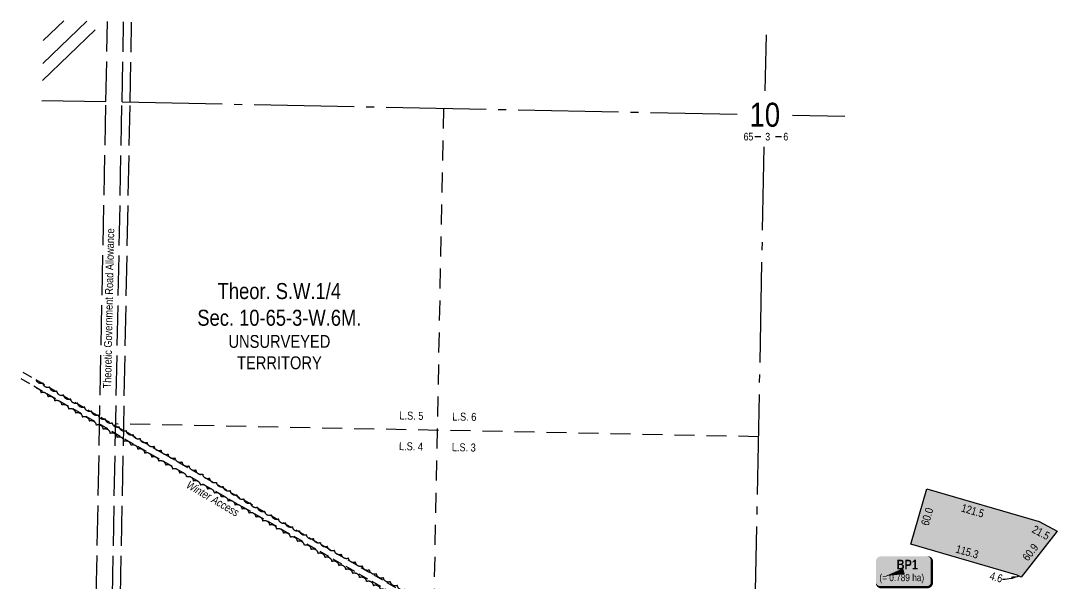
# Model space of a CAD drawing. Extents: x 410869 to 416967, y 6049756 to 6052439.
# Drawn here: x 410894 to 412189, y 6051736 to 6052439 of the extents above; entities that cross this region are included whole.
import ezdxf
from ezdxf.enums import TextEntityAlignment as Align

# ---------------------------------------------------------------- set-up
doc = ezdxf.new("R2010")
doc.units = 0
doc.header["$LTSCALE"] = 5
for name, pattern in [('0', [1, 1, 0]), ('foc-ACCESSROAD', [3.75, 2.5, -1.25]), ('foc-LSD', [8, 5, -3]), ('foc-QUARTERLINE', [33, 25, -3, 2, -3]), ('foc-UNSURVEYED', [12.5, 10, -2.5])]:
    doc.linetypes.add(name, pattern=pattern)
for name, color, linetype in [('10', 1, 'Continuous'), ('9', 3, 'Continuous'), ('C-AR', 13, 'foc-ACCESSROAD'), ('C-SYMBOL', 7, 'Continuous'), ('F-RW', 190, 'Continuous'), ('L-QSEC', 8, 'foc-QUARTERLINE'), ('L-ROAD-T', 7, 'Continuous'), ('L-SECLBL', 7, 'Continuous'), ('L-SECTION-LSD', 7, 'foc-LSD'), ('L-UNS-T', 3, 'Continuous'), ('L-USEC', 7, 'foc-UNSURVEYED'), ('P-TEMP-BLOCKS', 250, 'Continuous'), ('P-TEMP-H', 41, 'Continuous'), ('P-TEMP_BORROW PIT', 46, 'Continuous'), ('T-BUSH', 110, '0')]:
    doc.layers.add(name, color=color, linetype=linetype)
doc.layers.add('P-TEMP-T', color=46, linetype='Continuous', lineweight=18)
doc.layers.add('T-TEXT', color=48, linetype='Continuous', lineweight=18)
doc.styles.add('100L', font='ARIALN.TTF', dxfattribs={"height": 11})
doc.styles.add('175L', font='ARIALN.TTF', dxfattribs={"height": 20})
doc.styles.add('80', font='ARIALN.TTF', dxfattribs={"height": 10})
doc.styles.add('80CG', font='ARIALN.TTF', dxfattribs={"height": 10})
doc.styles.add('80L', font='ARIALN.TTF', dxfattribs={"height": 10})
doc.styles.add('BOLD', font='ARIALNB.TTF')
doc.styles.add('SIMPLEX', font='ARIALN.TTF')
doc.styles.get("Standard").update_dxf_attribs({"font": 'ARIALN.TTF'})
doc.dimstyles.new('Compass 5 000', dxfattribs={"dimscale": 5, "dimtxt": 9, "dimasz": 2, "dimexe": 0.2, "dimexo": 0.0625, "dimgap": 0.5, "dimtad": 0, "dimtih": 1, "dimtoh": 1, "dimzin": 0, "dimdsep": 46, "dimtxsty": '80CG', "dimcen": 0.1, "dimse1": 1, "dimse2": 1, "dimclrd": 256, "dimclrt": 256, "dimaunit": 1, "dimadec": 4, "dimazin": 0, "dimtfac": 0.06, "dimtofl": 0, "dimtmove": 0, "dimatfit": 1, "dimfxl": 0.2, "dimtolj": 1, "dimtzin": 0, "dimlwd": -1, "dimarcsym": 0})

# ---------------------------------------------------------------- blocks, each defined once
blk = doc.blocks.new('L-SECLBL')
at = {"layer": '9', "color": 7}
for p, q in [((-5.082139060913505, -27.83004804289613), (-12.28857354467345, -27.83004804289613)), ((20.70431141927111, -27.83004804289613), (13.49787693551116, -27.83004804289613))]:
    blk.add_line(p, q, dxfattribs=at)
at = {"layer": '10', "color": 2, "style": 'SIMPLEX'}
blk.add_attdef('SEC', text='', height=30, dxfattribs=at).set_placement((0, 0), align=Align.MIDDLE)
at = {"layer": '10', "color": 5, "style": '80L'}
blk.add_attdef('TWP', text='', height=9.5, dxfattribs=at).set_placement((-14.43410290347765, -27.36845155570791), align=Align.MIDDLE_RIGHT)
blk.add_attdef('RGE', text='', height=9.5, dxfattribs=at).set_placement((3.622123863462547, -27.36845155570791), align=Align.MIDDLE_CENTER)
blk.add_attdef('MER', text='', height=9.5, dxfattribs=at).set_placement((23.16775162027989, -27.36845155570791), align=Align.MIDDLE_LEFT)
blk = doc.blocks.new('*U246')
at = {"true_color": 0xff8aff}
h = blk.add_hatch(color=211, dxfattribs=at)
edge = h.paths.add_edge_path()
edge.add_line((-28.99999999999999, -20), (28.99999999999999, -20))
edge.add_arc((28.99999999999999, -14), 6, 270, 360)
edge.add_line((34.99999999999999, -14), (34.99999999999999, 12.5))
edge.add_arc((28.99999999999999, 12.5), 6, 0, 90)
edge.add_line((28.99999999999999, 18.5), (-28.99999999999999, 18.5))
edge.add_arc((-28.99999999999999, 12.5), 6, 90, 180)
edge.add_line((-34.99999999999999, 12.5), (-34.99999999999999, -14))
edge.add_arc((-28.99999999999999, -14), 6, 180, 270)
at = {"color": 250, "flags": 128}
blk.add_lwpolyline([(-28.99999999999999, -20, 3, 3, 0), (28.99999999999999, -20, 3, 3, 0.414213562373095), (34.99999999999999, -14, 3, 3, 0), (34.99999999999999, 12.5, 3, 0, 0.414213562373095), (28.99999999999999, 18.5, 0, 0, 0), (-28.99999999999999, 18.5, 0, 0, 0.414213562373095), (-34.99999999999999, 12.5, 0, 0, 0), (-34.99999999999999, -14, 0, 3, 0.414213562373095)], format="xyseb", close=True, dxfattribs=at)
at = {"flags": 128}
blk.add_lwpolyline([(-23.24958875687355, -6.165358123252444, 0, 7.5, 0), (-3.398394867633905e-15, 0, 0, 0, 0)], format="xyseb", dxfattribs=at)
at = {"color": 250}
for tag, p, height, style in [('TEMP_AREA_W1_001', (-9.212824010914055, 2.244292974654144), 12, 'BOLD'), ('ENTER_TEXT_001', (-30.65893587994544, -12.47010782646594), 9, '80')]:
    blk.add_attdef(tag, p, '', height=height, dxfattribs=dict(at, style=style))

msp = doc.modelspace()

# ---------------------------------------------------------------- hatches: boundary and pattern name
at = {"layer": 'P-TEMP-H'}
h = msp.add_hatch(color=256, dxfattribs=at)
h.dxf.hatch_style = 1
h.paths.add_polyline_path([(412143.3882512178, 6051743.652436409), (412138.4691985651, 6051746.278275148), (412005.6976727723, 6051784.7769424), (412025.7401642956, 6051853.898093084), (412165.7300257756, 6051813.306384405), (412188.5088846786, 6051801.146805241)])

# ---------------------------------------------------------------- linework, layer by layer
at = {"layer": 'F-RW'}
for points in [[(410922.011087206, 6052413.701330909), (410947.9255642921, 6052438.53085412)], [(410986.7993065944, 6052427.141898458), (410921.0386354127, 6052364.097137325)], [(410976.4232279524, 6052437.96496896), (410921.453626879, 6052385.265607689)], [(410976.4232279524, 6052437.96496896), (410921.453626879, 6052385.265607689)]]:
    msp.add_lwpolyline(points, dxfattribs=at)
at = {"layer": 'L-QSEC'}
for p, q in [((411823.8626741465, 6052351.154497326), (411825.2219883258, 6052421.110161918)), ((410920.5485418866, 6052339.09775496), (411000.4248570568, 6052337.511611617)), ((411020.5288352959, 6052337.112416332), (411788.7602142881, 6052321.858005453)), ((411857.9983707682, 6052320.483175791), (411923.2192599389, 6052319.188115125)), ((411807.6543514922, 6051517.010337883), (411822.5033593319, 6052281.198800028))]:
    msp.add_line(p, q, dxfattribs=at)
at = {"layer": 'L-SECTION-LSD', "flags": 128}
for points in [[(411421.9044639999, 6052329.142488363), (411406.206372669, 6051524.985644231)], [(411815.4672220997, 6051919.091449135), (411012.6436145725, 6051935.036683455)]]:
    msp.add_lwpolyline(points, dxfattribs=at)
at = {"layer": 'L-USEC'}
for p, q in [((411000.4248570568, 6052337.511611617), (411002.3847661104, 6052437.449444272)), ((411020.528931952, 6052337.117344928), (411022.4887440687, 6052437.050234606)), ((411030.5809693997, 6052336.920211583), (411032.5407330494, 6052436.850629774)), ((410984.6584160188, 6051533.360263788), (411000.4248570568, 6052337.511611617)), ((411004.76249287, 6051532.966097014), (411020.5289339112, 6052337.117444843)), ((411014.8145312972, 6051532.769013627), (411030.5809723385, 6052336.920361456))]:
    msp.add_line(p, q, dxfattribs=at)
at = {"layer": 'P-TEMP_BORROW PIT', "flags": 128}
msp.add_lwpolyline([(412143.3882512178, 6051743.652436413), (412138.4691985651, 6051746.278275154), (412005.6976727723, 6051784.776942406), (412025.7401642956, 6051853.898093089), (412165.7300257756, 6051813.30638441), (412188.5088846786, 6051801.146805245)], close=True, dxfattribs=at)
at = {"layer": 'T-BUSH', "flags": 128}
for points in [[(411745.337584641, 6051541.429673033, -0.5205670500016832), (411736.8553411959, 6051536.141621829, -0.52056705), (411728.3730977509, 6051530.853570626, -0.52056705), (411719.6194557264, 6051528.895924399, -0.52056705), (411710.5166413357, 6051532.991598746, -0.52056705), (411701.8508281989, 6051537.97312683, -0.52056705), (411693.185015058, 6051542.954654912, -0.52056705), (411684.5192019191, 6051547.936182994, -0.52056705), (411675.8533887803, 6051552.917711077, -0.52056705), (411667.1875756436, 6051557.899239159, -0.52056705), (411658.5217625026, 6051562.880767243, -0.52056705), (411649.8559493638, 6051567.862295325, -0.52056705), (411641.1901362271, 6051572.843823408, -0.52056705), (411632.5243230882, 6051577.82535149, -0.52056705), (411623.8596852381, 6051582.808920143, -0.52056705), (411615.2022194949, 6051587.804941187, -0.52056705), (411606.5447537474, 6051592.800962229, -0.52056705), (411597.8872880019, 6051597.796983273, -0.52056705), (411589.2298222588, 6051602.793004315, -0.52056705), (411580.5723565113, 6051607.789025358, -0.52056705), (411571.914890768, 6051612.78504641, -0.52056705), (411563.2574250205, 6051617.781067445, -0.52056705), (411554.5999592752, 6051622.777088488, -0.52056705), (411545.9424935298, 6051627.773109531, -0.52056705), (411537.2824572164, 6051632.764663809, -0.52056705), (411528.6131012925, 6051637.740023826, -0.52056705), (411519.9437453706, 6051642.715383843, -0.52056705), (411511.274389451, 6051647.69074386, -0.52056705), (411502.605033527, 6051652.666103909, -0.52056705), (411493.9356776052, 6051657.641463893, -0.52056705), (411485.2663216855, 6051662.616823911, -0.52056705), (411476.5969657616, 6051667.592183927, -0.52056705), (411467.9276098398, 6051672.567543943, -0.52056705), (411459.258253918, 6051677.54290396, -0.52056705), (411450.5964660032, 6051682.531257657, -0.52056705), (411441.9914745009, 6051687.617126375, -0.52056705), (411433.3864829972, 6051692.702995094, -0.52056705), (411424.7814914963, 6051697.788863814, -0.52056705), (411416.1764999912, 6051702.874732533, -0.52056705), (411407.5715084882, 6051707.960601253, -0.52056705), (411398.9665169873, 6051713.046469972, -0.52056705), (411390.3615254822, 6051718.132338691, -0.52056705), (411381.7565339813, 6051723.21820741, -0.52056705), (411373.1515424761, 6051728.304076129, -0.52056705), (411364.5152491051, 6051733.335421835, -0.52056705), (411355.7844256193, 6051738.202110718, -0.52056705), (411347.0536021356, 6051743.068799602, -0.52056705), (411338.3227786541, 6051747.935488487, -0.52056705), (411329.5919551682, 6051752.802177371, -0.52056705), (411320.8611316846, 6051757.668866254, -0.52056705), (411312.130308203, 6051762.535555137, -0.52056705), (411303.3994847172, 6051767.402244021, -0.52056705), (411294.6686612335, 6051772.268932905, -0.52056705), (411285.9378377519, 6051777.13562179, -0.52056705), (411277.2084939426, 6051782.004956407, -0.52056705), (411268.491462357, 6051786.896305888, -0.52056705), (411259.7744307714, 6051791.787655367, -0.52056705), (411251.0573991858, 6051796.679004846, -0.52056705), (411242.3403676002, 6051801.570354327, -0.52056705), (411233.6233360146, 6051806.461703805, -0.52056705), (411224.9063044291, 6051811.353053285, -0.52056705), (411216.1892728434, 6051816.244402764, -0.52056705), (411207.4722412578, 6051821.135752244, -0.52056705), (411198.7552096723, 6051826.027101724, -0.52056705), (411190.0500780099, 6051830.938900628, -0.52056705), (411181.4906411328, 6051836.101068752, -0.52056705), (411172.9312042558, 6051841.263236876, -0.52056705), (411164.3717673808, 6051846.425405, -0.52056705), (411155.8123305037, 6051851.587573124, -0.52056705), (411147.2528936245, 6051856.749741249, -0.52056705), (411138.6934567475, 6051861.911909373, -0.52056705), (411130.1340198704, 6051867.074077497, -0.52056705), (411121.5745829954, 6051872.236245622, -0.52056705), (411113.0151461184, 6051877.398413746, -0.52056705), (411104.4431420042, 6051882.538963999, -0.52056705), (411095.7218428093, 6051887.422700247, -0.52056705), (411087.0005436144, 6051892.306436496, -0.52056705), (411078.2792444194, 6051897.190172745, -0.52056705), (411069.5579452245, 6051902.073908993, -0.52056705), (411060.8366460296, 6051906.957645259, -0.52056705), (411052.1153468346, 6051911.841381491, -0.52056705), (411043.3940476397, 6051916.725117739, -0.52056705), (411034.6727484448, 6051921.608853988, -0.52056705), (411025.9514492499, 6051926.492590237, -0.52056705), (411017.231821941, 6051931.379280745, -0.52056705), (411008.5550053923, 6051936.341618277, -0.52056705), (410999.8781888423, 6051941.303955827, -0.52056705), (410991.2013722929, 6051946.266293378, -0.52056705), (410982.5245557457, 6051951.228630928, -0.52056705), (410973.8477391943, 6051956.190968478, -0.52056705), (410965.1709226449, 6051961.153306029, -0.52056705), (410956.4941060977, 6051966.115643579, -0.52056705), (410947.8172895462, 6051971.07798113, -0.52056705), (410939.1404729991, 6051976.04031868, -0.52056705), (410930.4636564476, 6051981.00265623, -0.52056705), (410921.8348777294, 6051986.047727061, -0.4219107980042865), (410913.6894227748, 6051989.218126426, -0.4219107980042865)], [(410913.504020139, 6051979.760847112, -0.3736163117798824), (410919.2253166869, 6051974.167551514, -0.52056705), (410927.8483732066, 6051969.112379701, -0.52056705), (410936.4675954035, 6051964.050665754, -0.52056705), (410945.0868176025, 6051958.988951807, -0.52056705), (410953.7060398036, 6051953.92723786, -0.52056705), (410962.3252620005, 6051948.865523913, -0.52056705), (410970.9444841995, 6051943.803809966, -0.52056705), (410979.5637064, 6051938.74209602, -0.52056705), (410988.1829285995, 6051933.680382073, -0.52056705), (410996.8021507964, 6051928.618668126, -0.52056705), (411005.4213729954, 6051923.556954179, -0.52056705), (411014.0639423819, 6051918.535587827, -0.52056705), (411022.7474876574, 6051913.585034241, -0.52056705), (411031.4310329372, 6051908.634480655, -0.52056705), (411040.1145782127, 6051903.683927069, -0.52056705), (411048.7981234904, 6051898.733373485, -0.52056705), (411057.481668768, 6051893.782819899, -0.52056705), (411066.1652140457, 6051888.832266313, -0.52056705), (411074.8487593234, 6051883.881712727, -0.52056705), (411083.532304601, 6051878.931159141, -0.52056705), (411092.21584988, 6051873.980605555, -0.52056705), (411100.893092953, 6051869.019059235, -0.52056705), (411109.5526657065, 6051864.026691148, -0.52056705), (411118.2122384579, 6051859.03432306, -0.52056705), (411126.8718112114, 6051854.041954973, -0.52056705), (411135.5313839649, 6051849.049586886, -0.52056705), (411144.1909567185, 6051844.057218797, -0.52056705), (411152.8505294721, 6051839.064850709, -0.52056705), (411161.5101022256, 6051834.072482622, -0.52056705), (411170.1696749791, 6051829.080114534, -0.52056705), (411178.8292477347, 6051824.087746447, -0.52056705), (411187.4752527077, 6051819.072044219, -0.52056705), (411196.0976346596, 6051814.015714633, -0.52056705), (411204.7200166115, 6051808.95938505, -0.52056705), (411213.3423985634, 6051803.903055463, -0.52056705), (411221.9647805153, 6051798.846725878, -0.52056705), (411230.5871624672, 6051793.790396294, -0.52056705), (411239.2095444191, 6051788.734066709, -0.52056705), (411247.831926371, 6051783.677737124, -0.52056705), (411256.4543083229, 6051778.62140754, -0.52056705), (411265.0766902748, 6051773.565077955, -0.52056705), (411273.7062847962, 6051768.521119324, -0.52056705), (411282.3541393536, 6051763.508480203, -0.52056705), (411291.0019939108, 6051758.495841082, -0.52056705), (411299.6498484681, 6051753.483201962, -0.52056705), (411308.2977030255, 6051748.470562842, -0.52056705), (411316.9455575827, 6051743.457923722, -0.52056705), (411325.59341214, 6051738.445284632, -0.52056705), (411334.2412666952, 6051733.43264548, -0.52056705), (411342.8891212525, 6051728.420006361, -0.52056705), (411351.5369758098, 6051723.40736724, -0.52056705), (411360.1792731684, 6051718.38519918, -0.52056705), (411368.8003919305, 6051713.326716134, -0.52056705), (411377.4215106883, 6051708.268233089, -0.52056705), (411386.0426294482, 6051703.209750043, -0.52056705), (411394.6637482103, 6051698.151266997, -0.52056705), (411403.2848669681, 6051693.092783952, -0.52056705), (411411.9059857302, 6051688.034300907, -0.52056705), (411420.5271044879, 6051682.97581786, -0.52056705), (411429.14822325, 6051677.917334815, -0.52056705), (411437.7693420078, 6051672.85885177, -0.52056705), (411446.4237683545, 6051667.85848277, -0.52056705), (411455.1461506095, 6051662.976681137, -0.52056705), (411463.8685328645, 6051658.094879502, -0.52056705), (411472.5909151195, 6051653.213077869, -0.52056705), (411481.3132973745, 6051648.331276234, -0.52056705), (411490.0356796295, 6051643.449474601, -0.52056705), (411498.7580618866, 6051638.567672967, -0.52056705), (411507.4804441415, 6051633.685871352, -0.52056705), (411516.2028263966, 6051628.804069699, -0.52056705), (411524.9252086516, 6051623.922268065, -0.52056705), (411533.6313372675, 6051619.012024099, -0.52056705), (411542.2652496787, 6051613.975408582, -0.52056705), (411550.8991620899, 6051608.938793064, -0.52056705), (411559.5330745011, 6051603.902177547, -0.52056705), (411568.1669869123, 6051598.865562029, -0.52056705), (411576.8008993234, 6051593.828946512, -0.52056705), (411585.4348117367, 6051588.792330994, -0.52056705), (411594.0687241479, 6051583.755715477, -0.52056705), (411602.702636559, 6051578.719099959, -0.52056705), (411611.3365489702, 6051573.682484442, -0.52056705), (411619.9825064375, 6051568.666837557, -0.52056705), (411628.6829490298, 6051563.746041067, -0.52056705), (411637.3833916222, 6051558.825244578, -0.52056705), (411646.0838342146, 6051553.904448088, -0.52056705), (411654.7842768069, 6051548.983651598, -0.52056705), (411663.4847194014, 6051544.06285511, -0.52056705), (411672.1851619937, 6051539.142058619, -0.52056705), (411680.8856045861, 6051534.221262129, -0.52056705), (411689.5860471763, 6051529.30046564, -0.52056705), (411698.2864897687, 6051524.37966915, -0.52056705), (411706.4315186822, 6051518.888125182, -0.52056705), (411703.4312686673, 6051511.716071345, -0.52056705), (411698.9700279221, 6051508.026900314)]]:
    msp.add_lwpolyline(points, format="xyb", dxfattribs=at)

# ---------------------------------------------------------------- block references
at = {"layer": 'L-SECLBL', "xscale": 0.9995596, "yscale": 0.9995596, "zscale": 0.9995596}
msp.add_blockref('L-SECLBL', (411823.2800927071, 6052321.172560386), dxfattribs=at).add_auto_attribs({'SEC': '10', 'TWP': '65', 'RGE': '3', 'MER': '6'})
at = {"layer": 'P-TEMP-BLOCKS'}
msp.add_blockref('*U246', (411997.019419415, 6051751.215019996), dxfattribs=at).add_auto_attribs({'TEMP_AREA_W1_001': 'BP1', 'ENTER_TEXT_001': '(= 0.789 ha)'})

# ---------------------------------------------------------------- texts
at = {"layer": 'C-SYMBOL', "color": 3, "insert": (411216.9855420191, 6052110.978914724), "char_height": 19.9911919999999, "width": 203.1527840455108, "attachment_point": 2, "style": '175L'}
msp.add_mtext('Theor. S.W.1/4 \\PSec. 10-65-3-W.6M.', dxfattribs=at)
at = {"layer": 'L-ROAD-T', "style": '80L'}
msp.add_text('Theoretic Government Road Allowance', height=9.995595999999901, rotation=88.85607667376522, dxfattribs=at).set_placement((411003.8668490597, 6052079.358752526), align=Align.MIDDLE_CENTER)
at = {"layer": 'L-UNS-T', "color": 3, "insert": (411217.0503238672, 6052024.643221683), "char_height": 15.9929535999999, "attachment_point": 5, "style": '80L'}
msp.add_mtext_dynamic_manual_height_columns('UNSURVEYED TERRITORY', width=126.3580790890695, gutter_width=47.47908099999999, heights=[0], dxfattribs=at)
at = {"layer": 'P-TEMP-T'}
for s, rotation, p in [('60.0', 73.82986124879167, (412026.0122136367, 6051819.34935365)), ('121.5', 343.8298612406348, (412082.9808367364, 6051826.71151247)), ('21.5', 331.9062612457992, (412168.154727169, 6051799.34582691)), ('115.3', 343.8298612406348, (412075.9880084105, 6051775.498027155)), ('60.9', 51.87938482795797, (412154.8122862807, 6051774.890292326)), ('4.6', 343.8298612406348, (412112.2737975117, 6051743.681050348))]:
    msp.add_text(s, height=9.995621799999968, rotation=rotation, dxfattribs=at).set_placement(p, align=Align.MIDDLE_CENTER)
at = {"layer": 'T-TEXT', "insert": (411104.2128511514, 6051864.934679339), "char_height": 9.995595999999946, "attachment_point": 1, "rotation": 329.65797871637307, "style": '80L'}
msp.add_mtext_dynamic_manual_height_columns('\\pi0.7659;{\\fArial Narrow|b0|i1|c0|p34;Winter Access}', width=73.25326392998625, gutter_width=49.97797999999997, heights=[0], dxfattribs=at)

# ---------------------------------------------------------------- leaders
at = {"layer": 'P-TEMP-T', "color": 1, "path_type": 1}
msp.add_leader([(412141.0870274592, 6051744.843051817), (412121.0907937009, 6051740.86186756), (412120.1743390017, 6051740.906571088)], dimstyle='Compass 5 000', override={"dimgap": 0.5, "dimtad": 0}, dxfattribs=at)

# ---------------------------------------------------------------- next in the draw order: texts
at = {"layer": 'L-SECTION-LSD', "char_height": 9.995595999999905, "attachment_point": 1, "rotation": 358.88166075901916, "style": '100L', "bg_fill": 3, "box_fill_scale": 1.5, "bg_fill_color": 256, "bg_fill_transparency": 0}
for s, width, insert in [('\\pi1.7578;L.S. 5', 30.38775359343217, (411365.3185839948, 6051950.683470276)), ('L.S. 6', 30.46970767416106, (411433.2351157506, 6051949.357659365)), ('\\pi1.9851;L.S. 4', 30.52644511466563, (411364.5716926468, 6051912.422908732)), ('L.S. 3', 30.36253695320792, (411432.4882244027, 6051911.097097823))]:
    msp.add_mtext_dynamic_manual_height_columns(s, width=width, gutter_width=54.97577799999958, heights=[0], dxfattribs=dict(at, insert=insert))

# ---------------------------------------------------------------- next in the draw order: linework, layer by layer
at = {"layer": 'C-AR', "flags": 128}
msp.add_lwpolyline([(410894.0137187084, 6051991.84784696), (411099.9545011156, 6051872.546746825), (411360.5822636284, 6051722.412841158), (411445.6349632578, 6051672.322986386), (411708.4679902447, 6051521.696408578), (411713.1883555162, 6051519.742320677), (411721.2426342315, 6051525.217672987), (411712.003648777, 6051528.885209775), (411449.6511220271, 6051679.237958816), (411364.6070594689, 6051729.322726976), (411103.9544226812, 6051879.4709614), (410894.1918321461, 6052000.986027646)], dxfattribs=at)

doc.saveas('drawing.dxf')
